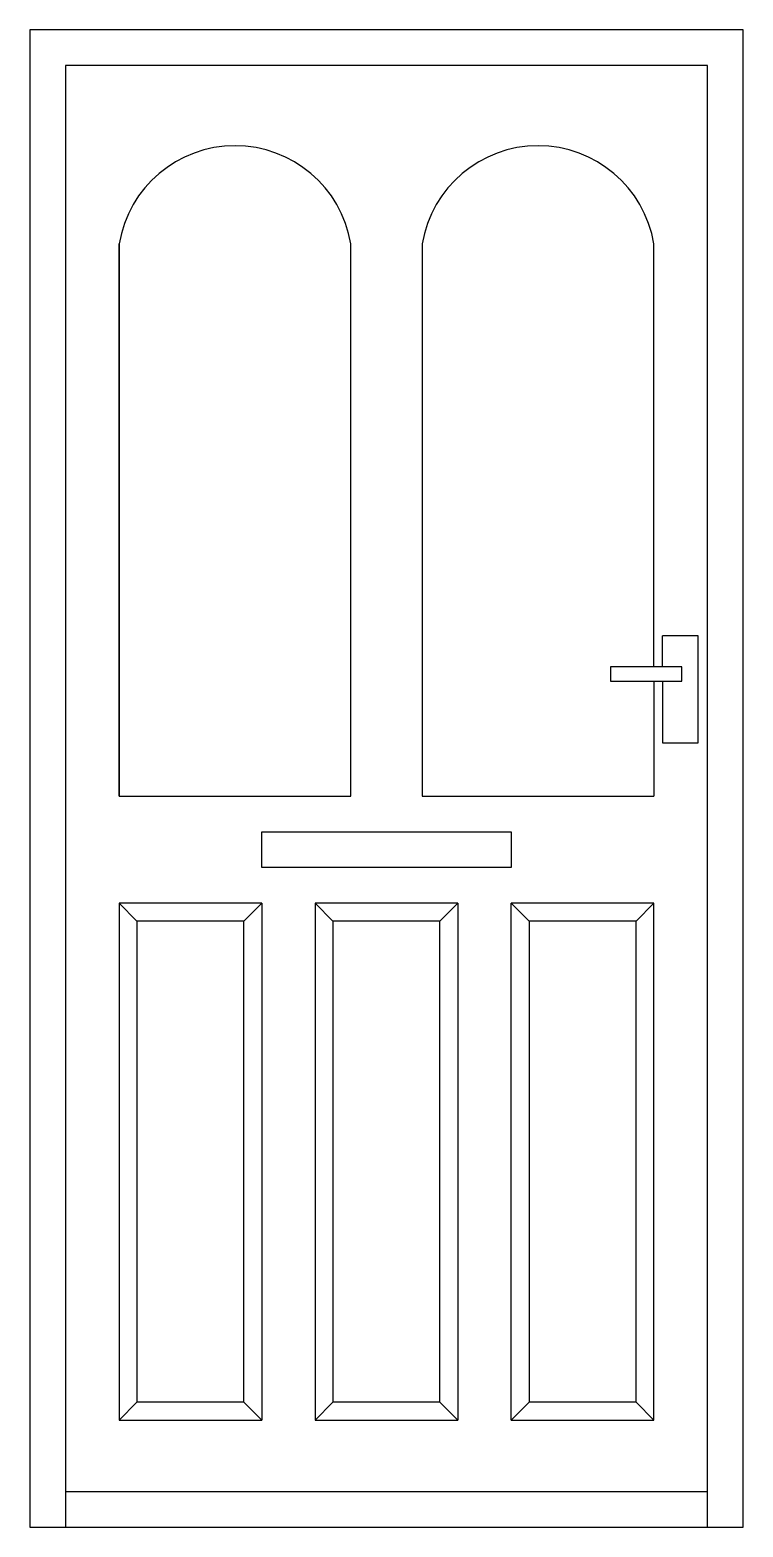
# Model space of a CAD drawing. Header units: millimetres. Extents: x -740.7 to -739.7, y 1775.63 to 1777.73.
import ezdxf

# ---------------------------------------------------------------- set-up
doc = ezdxf.new("R2010")
doc.units = ezdxf.units.MM
doc.header["$LTSCALE"] = 10
doc.layers.add('Portas', color=2, linetype='Continuous')

msp = doc.modelspace()

# ---------------------------------------------------------------- linework, layer by layer
at = {"layer": 'Portas'}
for p, q in [((-740.699, 1777.7299), (-740.699, 1775.63)), ((-739.699, 1777.7299), (-740.699, 1777.7299)), ((-739.699, 1775.63), (-739.699, 1777.7299)), ((-740.699, 1775.63), (-739.699, 1775.63))]:
    msp.add_line(p, q, dxfattribs=at)
at = {"layer": 'Portas', "color": 1}
for p, q in [((-739.749, 1777.68), (-740.649, 1777.68)), ((-740.649, 1777.68), (-740.649, 1775.63)), ((-739.749, 1775.63), (-739.749, 1777.68)), ((-740.574, 1776.655), (-740.574, 1777.43)), ((-740.574, 1776.655), (-740.574, 1777.43)), ((-740.574, 1777.43), (-740.574, 1776.655)), ((-740.249, 1776.655), (-740.249, 1777.43)), ((-740.149, 1777.43), (-740.149, 1776.655)), ((-739.824, 1776.8367), (-739.824, 1777.43)), ((-740.574, 1776.955), (-740.574, 1776.655)), ((-739.824, 1776.8367), (-739.824, 1776.955)), ((-739.762, 1776.88), (-739.812, 1776.88)), ((-739.812, 1776.8367), (-739.812, 1776.88)), ((-739.762, 1776.73), (-739.762, 1776.88)), ((-739.8851, 1776.8367), (-739.8851, 1776.8167)), ((-739.7851, 1776.8367), (-739.8851, 1776.8367)), ((-739.7851, 1776.8167), (-739.7851, 1776.8367)), ((-739.8851, 1776.8167), (-739.7851, 1776.8167)), ((-739.824, 1776.8167), (-739.824, 1776.655)), ((-739.824, 1776.8167), (-739.824, 1776.655)), ((-739.824, 1776.8167), (-739.824, 1776.655)), ((-739.812, 1776.8167), (-739.812, 1776.73)), ((-739.812, 1776.73), (-739.762, 1776.73)), ((-740.574, 1776.655), (-740.249, 1776.655)), ((-740.149, 1776.655), (-739.824, 1776.655)), ((-740.024, 1776.655), (-739.824, 1776.655)), ((-740.3741, 1776.555), (-740.3741, 1776.605)), ((-740.3741, 1776.605), (-740.024, 1776.605)), ((-740.024, 1776.605), (-740.024, 1776.555)), ((-740.024, 1776.555), (-740.3741, 1776.555)), ((-740.5491, 1776.48), (-740.574, 1776.505)), ((-740.3741, 1776.505), (-740.574, 1776.505)), ((-740.574, 1776.505), (-740.574, 1775.78)), ((-740.3991, 1776.48), (-740.3741, 1776.505)), ((-740.3741, 1776.505), (-740.3741, 1775.78)), ((-740.0991, 1776.505), (-740.2991, 1776.505)), ((-740.2741, 1776.48), (-740.2991, 1776.505)), ((-740.2991, 1776.505), (-740.2991, 1775.78)), ((-740.1241, 1776.48), (-740.0991, 1776.505)), ((-740.0991, 1776.505), (-740.0991, 1775.78)), ((-739.8241, 1776.505), (-740.0241, 1776.505)), ((-739.9991, 1776.48), (-740.0241, 1776.505)), ((-740.0241, 1775.78), (-740.0241, 1776.505)), ((-739.8491, 1776.48), (-739.8241, 1776.505)), ((-739.8241, 1775.78), (-739.8241, 1776.505)), ((-740.3991, 1776.48), (-740.5491, 1776.48)), ((-740.5491, 1776.48), (-740.5491, 1775.805)), ((-740.3991, 1775.805), (-740.3991, 1776.48)), ((-740.1241, 1776.48), (-740.2741, 1776.48)), ((-740.2741, 1776.48), (-740.2741, 1775.805)), ((-740.1241, 1775.805), (-740.1241, 1776.48)), ((-739.8491, 1776.48), (-739.9991, 1776.48)), ((-739.9991, 1776.48), (-739.9991, 1775.805)), ((-739.8491, 1775.805), (-739.8491, 1776.48)), ((-740.574, 1775.78), (-740.5491, 1775.805)), ((-740.3991, 1775.805), (-740.5491, 1775.805)), ((-740.3741, 1775.78), (-740.3991, 1775.805)), ((-740.2991, 1775.78), (-740.2741, 1775.805)), ((-740.1241, 1775.805), (-740.2741, 1775.805)), ((-740.0991, 1775.78), (-740.1241, 1775.805)), ((-740.0241, 1775.78), (-739.9991, 1775.805)), ((-739.8491, 1775.805), (-739.9991, 1775.805)), ((-739.8241, 1775.78), (-739.8491, 1775.805)), ((-740.574, 1775.78), (-740.3741, 1775.78)), ((-740.2991, 1775.78), (-740.0991, 1775.78)), ((-740.0241, 1775.78), (-739.8241, 1775.78)), ((-740.649, 1775.68), (-739.749, 1775.68))]:
    msp.add_line(p, q, dxfattribs=at)
for centre, start, end in [((-740.4115, 1777.4027), 9.5289, 170.4711), ((-739.9865, 1777.4027), 9.5293, 170.4707)]:
    msp.add_arc(centre, 0.1648, start, end, dxfattribs=at)

doc.saveas('drawing.dxf')
